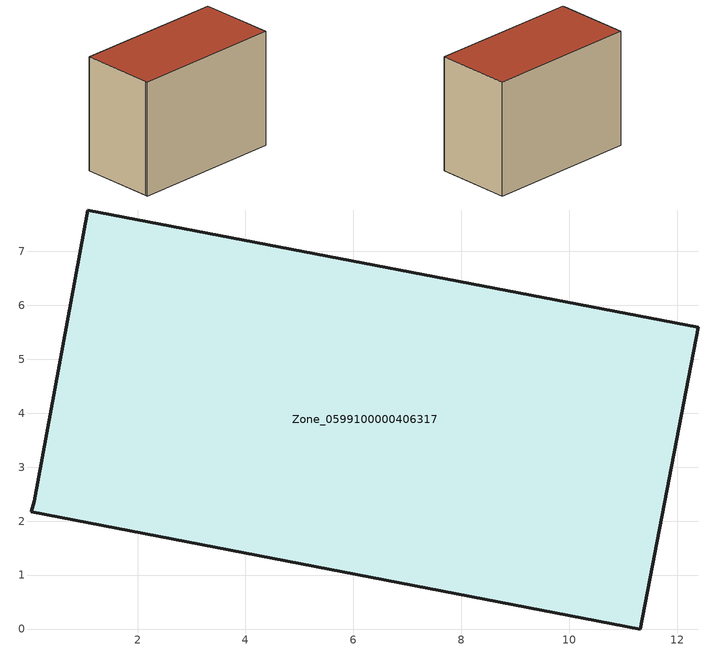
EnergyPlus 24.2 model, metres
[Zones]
Zone_0599100000406317
 floor ground (C_G): 0.08,2.37 1.07,7.77 12.39,5.59 11.32,0 0.03,2.17 z0
 wall outside (C_F): 11.32,0 12.39,5.59 1.07,7.77 0.08,2.37 0.03,2.17 11.32,0 z0:8.77
 roof outside (C_R): 1.07,7.77 0.08,2.37 0.03,2.17 11.32,0 12.39,5.59 z8.77
[BUILDING]
Pand.0599100000406317: North Axis=0; Terrain=City; Loads Convergence Tolerance Value=0.04; Temperature Convergence Tolerance Value=0.4; Solar Distribution=FullExterior; Maximum Number of Warmup Days=25; Minimum Number of Warmup Days=1
[Site:Location]
Rotterdam.The.Hague.AP_ZH_NLD Design_Conditions: Latitude=51.96; Longitude=4.45; Time Zone=1; Elevation=-4.5
[SITE:GROUNDTEMPERATURE:BUILDINGSURFACE]
18, 18, 18, 18, 18, 18, 18, 18, 18, 18, 18, 18
[MATERIAL] Thermal Absorptance=0.9; Solar Absorptance=0.7; Visible Absorptance=0.7
Name | Roughness | Thickness | Conductivity | Density | Specific Heat
G.TI.1992-2005 | MediumSmooth | 0.15 | 0.06 | 540 | 1210
F.TI.1992-2005 | Rough | 0.3 | 0.12 | 1920 | 840
R.TI.1992-2005 | MediumRough | 0.2 | 0.08 | 1500 | 1000
[CONSTRUCTION]
C_G: G.TI.1992-2005
C_F: F.TI.1992-2005
C_R: R.TI.1992-2005
[ZONE]
Zone_0599100000406317: Type=1; Multiplier=1; Ceiling Height=Autocalculate; Volume=Autocalculate; Floor Area=autocalculate; Part of Total Floor Area=Yes
[ZONEINFILTRATION:DESIGNFLOWRATE]
Infil_Zone_0599100000406317: Zone or ZoneList or Space or SpaceList=Zone_0599100000406317; Schedule=AlwaysOn; Design Flow Rate Calculation Method=Flow/Area; Flow Rate per Floor Area=0.0015; Constant Term Coefficient=1; Temperature Term Coefficient=0; Velocity Term Coefficient=0; Velocity Squared Term Coefficient=0
[HVACTEMPLATE:ZONE:IDEALLOADSAIRSYSTEM]
Zone_0599100000406317: Maximum Heating Supply Air Temperature=50; Minimum Cooling Supply Air Temperature=13; Maximum Heating Supply Air Humidity Ratio=0.0156; Minimum Cooling Supply Air Humidity Ratio=0.0077; Heating Limit=NoLimit; Cooling Limit=NoLimit; Dehumidification Control Type=ConstantSensibleHeatRatio; Cooling Sensible Heat Ratio=0.7; Dehumidification Setpoint=60; Humidification Control Type=None; Humidification Setpoint=30; Outdoor Air Method=None; Outdoor Air Flow Rate per Person=0.00944; Outdoor Air Flow Rate per Zone Floor Area=0; Outdoor Air Flow Rate per Zone=0; Demand Controlled Ventilation Type=None; Outdoor Air Economizer Type=NoEconomizer; Heat Recovery Type=None; Sensible Heat Recovery Effectiveness=0.7; Latent Heat Recovery Effectiveness=0.65
[ZONECONTROL:THERMOSTAT]
ThermostatControl_Zone_0599100000406317: Zone or ZoneList=Zone_0599100000406317; Control Type Schedule=DualSetpointControlType; Control 1=Thermostat_Zone_0599100000406317; Temperature Difference Between Cutout And Setpoint=0
[THERMOSTATSETPOINT:DUALSETPOINT]
Thermostat_Zone_0599100000406317: Heating Setpoint Temperature Schedule=HeatingSetpoint_Zone_0599100000406317; Cooling Setpoint Temperature Schedule=CoolingSetpoint_Zone_0599100000406317
[SCHEDULE:COMPACT]
HeatingSetpoint_Zone_0599100000406317: Through: 12/31, For: AllDays, Until: 24:00, 21
CoolingSetpoint_Zone_0599100000406317: Through: 12/31, For: AllDays, Until: 24:00, 24
DualSetpointControlType: Through: 12/31, For: AllDays, Until: 24:00, 4
AlwaysOn: Through: 12/31, For: AllDays, Until: 24:00, 1
